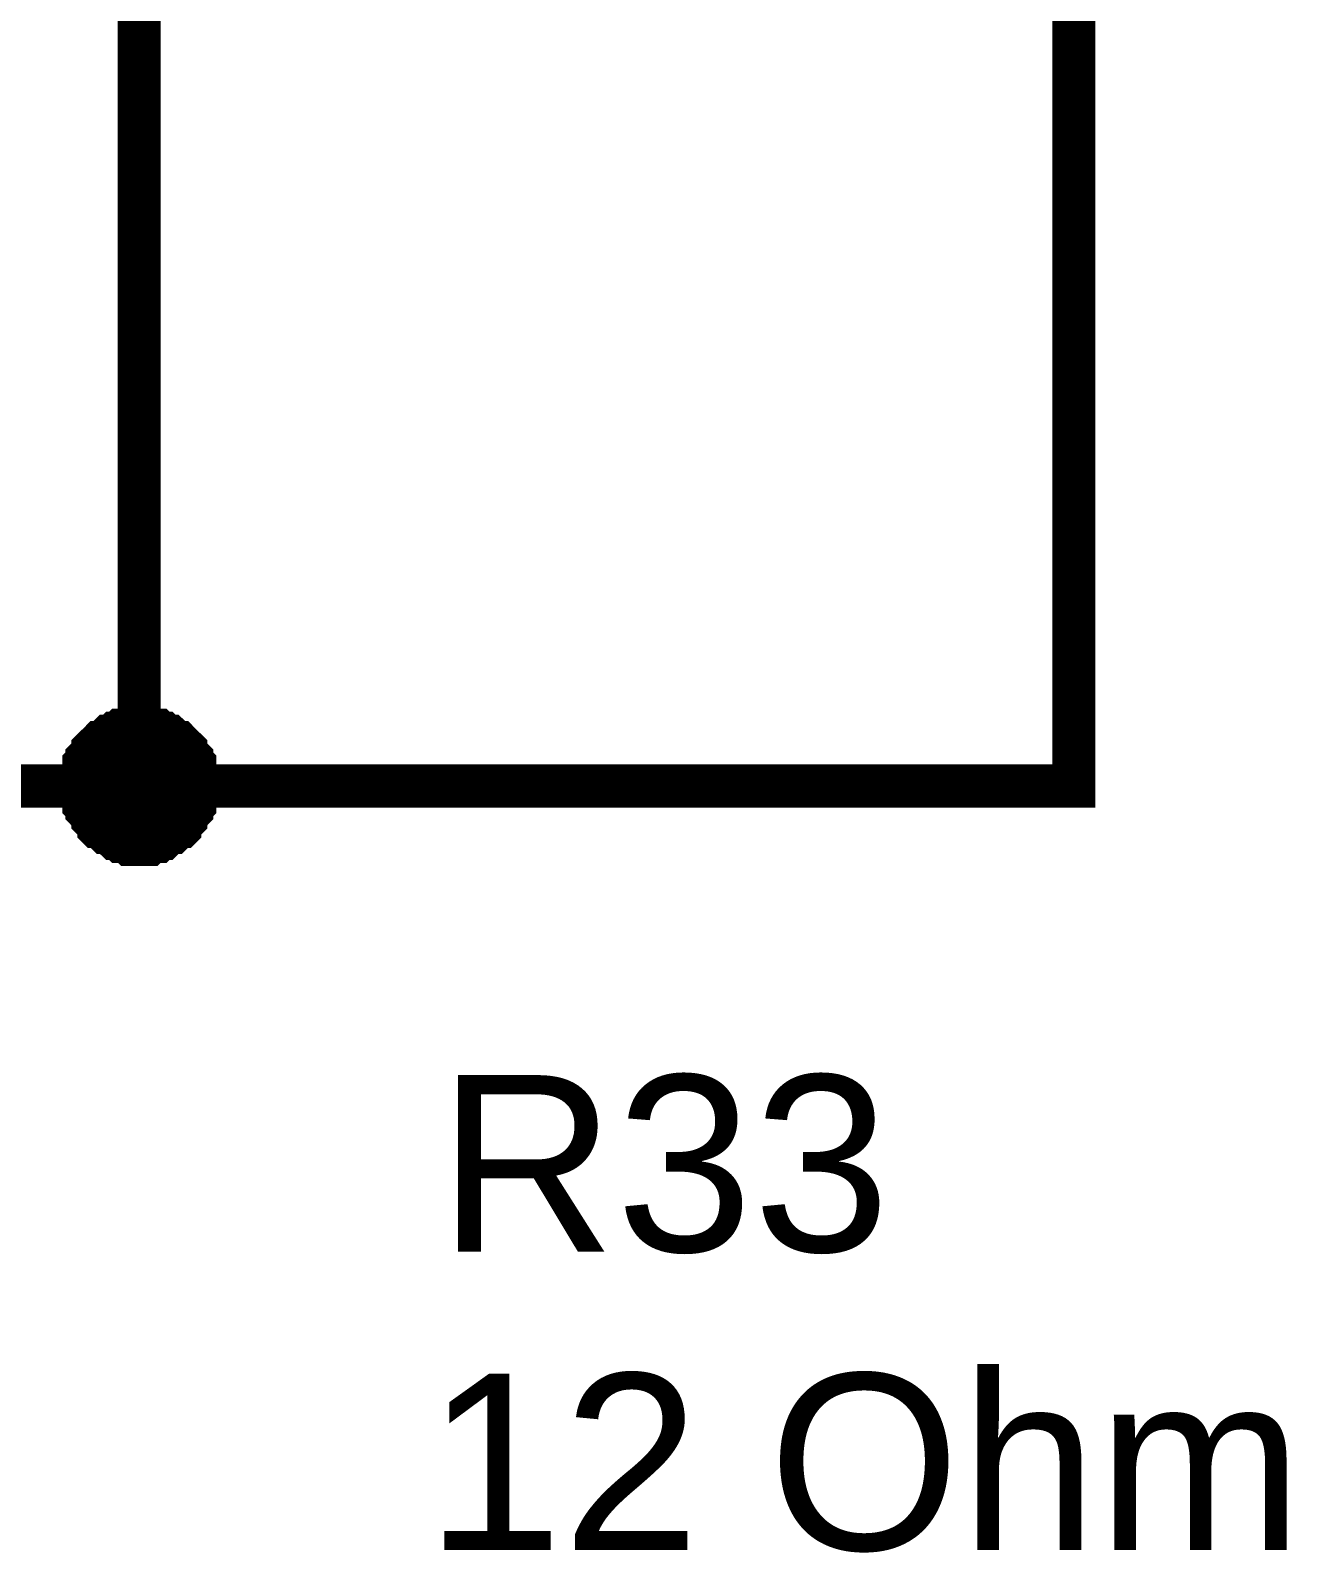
# Model space of a CAD drawing. Header units: millimetres. Extents: x 0 to 594, y 0 to 420.
# Drawn here: x 445.82 to 454.56, y 298.65 to 309.23 of the extents above; entities that cross this region are included whole.
import ezdxf

# ---------------------------------------------------------------- set-up
doc = ezdxf.new("R2010")
doc.units = ezdxf.units.MM
doc.layers.add('Sheet', color=255, linetype='Continuous')
doc.styles.get("Standard").update_dxf_attribs({"font": 'arial.ttf'})

msp = doc.modelspace()

# ---------------------------------------------------------------- linework, layer by layer
at = {"layer": 'Sheet', "color": 0}
for points, const_width in [([(453.077, 310.396), (453.077, 303.982), (446.579, 303.982)], 0.3), ([(430.07, 304.088), (430.07, 303.982), (441.373, 303.982), (441.478, 303.982), (446.579, 303.982), (446.579, 310.29)], 0.3), ([(446.071, 303.982), (446.071, 304.004), (446.071, 304.046), (446.071, 304.067), (446.071, 304.088), (446.093, 304.109), (446.093, 304.131), (446.093, 304.173), (446.114, 304.194), (446.114, 304.215), (446.135, 304.236), (446.156, 304.258), (446.156, 304.279), (446.177, 304.3), (446.198, 304.321), (446.198, 304.321), (446.22, 304.342), (446.241, 304.363), (446.262, 304.385), (446.283, 304.385), (446.304, 304.406), (446.325, 304.427), (446.347, 304.427), (446.368, 304.448), (446.389, 304.448), (446.41, 304.469), (446.431, 304.469), (446.452, 304.469), (446.474, 304.49), (446.495, 304.49), (446.537, 304.49), (446.558, 304.49), (446.579, 304.49)], 0.0991), ([(446.071, 303.982), (446.071, 304.004), (446.071, 304.046), (446.071, 304.067), (446.071, 304.088), (446.093, 304.109), (446.093, 304.131), (446.093, 304.173), (446.114, 304.194), (446.114, 304.215), (446.135, 304.236), (446.156, 304.258), (446.156, 304.279), (446.177, 304.3), (446.198, 304.321), (446.198, 304.321), (446.22, 304.342), (446.241, 304.363), (446.262, 304.385), (446.283, 304.385), (446.304, 304.406), (446.325, 304.427), (446.347, 304.427), (446.368, 304.448), (446.389, 304.448), (446.41, 304.469), (446.431, 304.469), (446.452, 304.469), (446.474, 304.49), (446.495, 304.49), (446.537, 304.49), (446.558, 304.49), (446.579, 304.49)], 0.0991), ([(446.071, 303.982), (446.071, 304.004), (446.071, 304.046), (446.071, 304.067), (446.071, 304.088), (446.093, 304.109), (446.093, 304.131), (446.093, 304.173), (446.114, 304.194), (446.114, 304.215), (446.135, 304.236), (446.156, 304.258), (446.156, 304.279), (446.177, 304.3), (446.198, 304.321), (446.198, 304.321), (446.22, 304.342), (446.241, 304.363), (446.262, 304.385), (446.283, 304.385), (446.304, 304.406), (446.325, 304.427), (446.347, 304.427), (446.368, 304.448), (446.389, 304.448), (446.41, 304.469), (446.431, 304.469), (446.452, 304.469), (446.474, 304.49), (446.495, 304.49), (446.537, 304.49), (446.558, 304.49), (446.579, 304.49)], 0.0991), ([(446.071, 303.982), (446.071, 304.004), (446.071, 304.046), (446.071, 304.067), (446.071, 304.088), (446.093, 304.109), (446.093, 304.131), (446.093, 304.173), (446.114, 304.194), (446.114, 304.215), (446.135, 304.236), (446.156, 304.258), (446.156, 304.279), (446.177, 304.3), (446.198, 304.321), (446.198, 304.321), (446.22, 304.342), (446.241, 304.363), (446.262, 304.385), (446.283, 304.385), (446.304, 304.406), (446.325, 304.427), (446.347, 304.427), (446.368, 304.448), (446.389, 304.448), (446.41, 304.469), (446.431, 304.469), (446.452, 304.469), (446.474, 304.49), (446.495, 304.49), (446.537, 304.49), (446.558, 304.49), (446.579, 304.49)], 0.0991), ([(446.071, 303.982), (446.071, 304.004), (446.071, 304.046), (446.071, 304.067), (446.071, 304.088), (446.093, 304.109), (446.093, 304.131), (446.093, 304.173), (446.114, 304.194), (446.114, 304.215), (446.135, 304.236), (446.156, 304.258), (446.156, 304.279), (446.177, 304.3), (446.198, 304.321), (446.198, 304.321), (446.22, 304.342), (446.241, 304.363), (446.262, 304.385), (446.283, 304.385), (446.304, 304.406), (446.325, 304.427), (446.347, 304.427), (446.368, 304.448), (446.389, 304.448), (446.41, 304.469), (446.431, 304.469), (446.452, 304.469), (446.474, 304.49), (446.495, 304.49), (446.537, 304.49), (446.558, 304.49), (446.579, 304.49)], 0.0991), ([(446.071, 303.982), (446.071, 304.004), (446.071, 304.046), (446.071, 304.067), (446.071, 304.088), (446.093, 304.109), (446.093, 304.131), (446.093, 304.173), (446.114, 304.194), (446.114, 304.215), (446.135, 304.236), (446.156, 304.258), (446.156, 304.279), (446.177, 304.3), (446.198, 304.321), (446.198, 304.321), (446.22, 304.342), (446.241, 304.363), (446.262, 304.385), (446.283, 304.385), (446.304, 304.406), (446.325, 304.427), (446.347, 304.427), (446.368, 304.448), (446.389, 304.448), (446.41, 304.469), (446.431, 304.469), (446.452, 304.469), (446.474, 304.49), (446.495, 304.49), (446.537, 304.49), (446.558, 304.49), (446.579, 304.49)], 0.0991), ([(446.071, 303.982), (446.071, 304.004), (446.071, 304.046), (446.071, 304.067), (446.071, 304.088), (446.093, 304.109), (446.093, 304.131), (446.093, 304.173), (446.114, 304.194), (446.114, 304.215), (446.135, 304.236), (446.156, 304.258), (446.156, 304.279), (446.177, 304.3), (446.198, 304.321), (446.198, 304.321), (446.22, 304.342), (446.241, 304.363), (446.262, 304.385), (446.283, 304.385), (446.304, 304.406), (446.325, 304.427), (446.347, 304.427), (446.368, 304.448), (446.389, 304.448), (446.41, 304.469), (446.431, 304.469), (446.452, 304.469), (446.474, 304.49), (446.495, 304.49), (446.537, 304.49), (446.558, 304.49), (446.579, 304.49)], 0.0991), ([(446.071, 303.982), (446.071, 304.004), (446.071, 304.046), (446.071, 304.067), (446.071, 304.088), (446.093, 304.109), (446.093, 304.131), (446.093, 304.173), (446.114, 304.194), (446.114, 304.215), (446.135, 304.236), (446.156, 304.258), (446.156, 304.279), (446.177, 304.3), (446.198, 304.321), (446.198, 304.321), (446.22, 304.342), (446.241, 304.363), (446.262, 304.385), (446.283, 304.385), (446.304, 304.406), (446.325, 304.427), (446.347, 304.427), (446.368, 304.448), (446.389, 304.448), (446.41, 304.469), (446.431, 304.469), (446.452, 304.469), (446.474, 304.49), (446.495, 304.49), (446.537, 304.49), (446.558, 304.49), (446.579, 304.49)], 0.0991), ([(446.579, 304.49), (446.579, 304.49)], 0.0991), ([(446.579, 304.49), (446.601, 304.49), (446.622, 304.49), (446.664, 304.49), (446.685, 304.49), (446.706, 304.469), (446.728, 304.469), (446.749, 304.469), (446.77, 304.448), (446.791, 304.448), (446.812, 304.427), (446.833, 304.427), (446.855, 304.406), (446.876, 304.385), (446.897, 304.385), (446.918, 304.363), (446.939, 304.342), (446.96, 304.321), (446.96, 304.321), (446.982, 304.3), (447.003, 304.279), (447.003, 304.258), (447.024, 304.236), (447.045, 304.215), (447.045, 304.194), (447.066, 304.173), (447.066, 304.131), (447.066, 304.109), (447.087, 304.088), (447.087, 304.067), (447.087, 304.046), (447.087, 304.004), (447.087, 303.982)], 0.0991), ([(446.579, 304.49), (446.579, 304.49)], 0.0991), ([(446.579, 304.49), (446.601, 304.49), (446.622, 304.49), (446.664, 304.49), (446.685, 304.49), (446.706, 304.469), (446.728, 304.469), (446.749, 304.469), (446.77, 304.448), (446.791, 304.448), (446.812, 304.427), (446.833, 304.427), (446.855, 304.406), (446.876, 304.385), (446.897, 304.385), (446.918, 304.363), (446.939, 304.342), (446.96, 304.321), (446.96, 304.321), (446.982, 304.3), (447.003, 304.279), (447.003, 304.258), (447.024, 304.236), (447.045, 304.215), (447.045, 304.194), (447.066, 304.173), (447.066, 304.131), (447.066, 304.109), (447.087, 304.088), (447.087, 304.067), (447.087, 304.046), (447.087, 304.004), (447.087, 303.982)], 0.0991), ([(446.579, 304.49), (446.579, 304.49)], 0.0991), ([(446.579, 304.49), (446.601, 304.49), (446.622, 304.49), (446.664, 304.49), (446.685, 304.49), (446.706, 304.469), (446.728, 304.469), (446.749, 304.469), (446.77, 304.448), (446.791, 304.448), (446.812, 304.427), (446.833, 304.427), (446.855, 304.406), (446.876, 304.385), (446.897, 304.385), (446.918, 304.363), (446.939, 304.342), (446.96, 304.321), (446.96, 304.321), (446.982, 304.3), (447.003, 304.279), (447.003, 304.258), (447.024, 304.236), (447.045, 304.215), (447.045, 304.194), (447.066, 304.173), (447.066, 304.131), (447.066, 304.109), (447.087, 304.088), (447.087, 304.067), (447.087, 304.046), (447.087, 304.004), (447.087, 303.982)], 0.0991), ([(446.579, 304.49), (446.579, 304.49)], 0.0991), ([(446.579, 304.49), (446.601, 304.49), (446.622, 304.49), (446.664, 304.49), (446.685, 304.49), (446.706, 304.469), (446.728, 304.469), (446.749, 304.469), (446.77, 304.448), (446.791, 304.448), (446.812, 304.427), (446.833, 304.427), (446.855, 304.406), (446.876, 304.385), (446.897, 304.385), (446.918, 304.363), (446.939, 304.342), (446.96, 304.321), (446.96, 304.321), (446.982, 304.3), (447.003, 304.279), (447.003, 304.258), (447.024, 304.236), (447.045, 304.215), (447.045, 304.194), (447.066, 304.173), (447.066, 304.131), (447.066, 304.109), (447.087, 304.088), (447.087, 304.067), (447.087, 304.046), (447.087, 304.004), (447.087, 303.982)], 0.0991), ([(446.579, 304.49), (446.579, 304.49)], 0.0991), ([(446.579, 304.49), (446.601, 304.49), (446.622, 304.49), (446.664, 304.49), (446.685, 304.49), (446.706, 304.469), (446.728, 304.469), (446.749, 304.469), (446.77, 304.448), (446.791, 304.448), (446.812, 304.427), (446.833, 304.427), (446.855, 304.406), (446.876, 304.385), (446.897, 304.385), (446.918, 304.363), (446.939, 304.342), (446.96, 304.321), (446.96, 304.321), (446.982, 304.3), (447.003, 304.279), (447.003, 304.258), (447.024, 304.236), (447.045, 304.215), (447.045, 304.194), (447.066, 304.173), (447.066, 304.131), (447.066, 304.109), (447.087, 304.088), (447.087, 304.067), (447.087, 304.046), (447.087, 304.004), (447.087, 303.982)], 0.0991), ([(446.579, 304.49), (446.579, 304.49)], 0.0991), ([(446.579, 304.49), (446.601, 304.49), (446.622, 304.49), (446.664, 304.49), (446.685, 304.49), (446.706, 304.469), (446.728, 304.469), (446.749, 304.469), (446.77, 304.448), (446.791, 304.448), (446.812, 304.427), (446.833, 304.427), (446.855, 304.406), (446.876, 304.385), (446.897, 304.385), (446.918, 304.363), (446.939, 304.342), (446.96, 304.321), (446.96, 304.321), (446.982, 304.3), (447.003, 304.279), (447.003, 304.258), (447.024, 304.236), (447.045, 304.215), (447.045, 304.194), (447.066, 304.173), (447.066, 304.131), (447.066, 304.109), (447.087, 304.088), (447.087, 304.067), (447.087, 304.046), (447.087, 304.004), (447.087, 303.982)], 0.0991), ([(446.579, 304.49), (446.579, 304.49)], 0.0991), ([(446.579, 304.49), (446.601, 304.49), (446.622, 304.49), (446.664, 304.49), (446.685, 304.49), (446.706, 304.469), (446.728, 304.469), (446.749, 304.469), (446.77, 304.448), (446.791, 304.448), (446.812, 304.427), (446.833, 304.427), (446.855, 304.406), (446.876, 304.385), (446.897, 304.385), (446.918, 304.363), (446.939, 304.342), (446.96, 304.321), (446.96, 304.321), (446.982, 304.3), (447.003, 304.279), (447.003, 304.258), (447.024, 304.236), (447.045, 304.215), (447.045, 304.194), (447.066, 304.173), (447.066, 304.131), (447.066, 304.109), (447.087, 304.088), (447.087, 304.067), (447.087, 304.046), (447.087, 304.004), (447.087, 303.982)], 0.0991), ([(446.579, 304.49), (446.579, 304.49)], 0.0991), ([(446.579, 304.49), (446.601, 304.49), (446.622, 304.49), (446.664, 304.49), (446.685, 304.49), (446.706, 304.469), (446.728, 304.469), (446.749, 304.469), (446.77, 304.448), (446.791, 304.448), (446.812, 304.427), (446.833, 304.427), (446.855, 304.406), (446.876, 304.385), (446.897, 304.385), (446.918, 304.363), (446.939, 304.342), (446.96, 304.321), (446.96, 304.321), (446.982, 304.3), (447.003, 304.279), (447.003, 304.258), (447.024, 304.236), (447.045, 304.215), (447.045, 304.194), (447.066, 304.173), (447.066, 304.131), (447.066, 304.109), (447.087, 304.088), (447.087, 304.067), (447.087, 304.046), (447.087, 304.004), (447.087, 303.982)], 0.0991), ([(446.579, 303.474), (446.558, 303.474), (446.537, 303.474), (446.495, 303.474), (446.474, 303.474), (446.452, 303.496), (446.431, 303.496), (446.41, 303.496), (446.389, 303.517), (446.368, 303.517), (446.347, 303.538), (446.325, 303.559), (446.304, 303.559), (446.283, 303.58), (446.262, 303.601), (446.241, 303.601), (446.22, 303.623), (446.198, 303.644), (446.198, 303.665), (446.177, 303.686), (446.156, 303.707), (446.156, 303.728), (446.135, 303.75), (446.114, 303.771), (446.114, 303.792), (446.093, 303.813), (446.093, 303.834), (446.093, 303.855), (446.071, 303.877), (446.071, 303.898), (446.071, 303.94), (446.071, 303.961), (446.071, 303.982)], 0.0991), ([(446.071, 303.982), (446.071, 303.982)], 0.0991), ([(446.579, 303.474), (446.558, 303.474), (446.537, 303.474), (446.495, 303.474), (446.474, 303.474), (446.452, 303.496), (446.431, 303.496), (446.41, 303.496), (446.389, 303.517), (446.368, 303.517), (446.347, 303.538), (446.325, 303.559), (446.304, 303.559), (446.283, 303.58), (446.262, 303.601), (446.241, 303.601), (446.22, 303.623), (446.198, 303.644), (446.198, 303.665), (446.177, 303.686), (446.156, 303.707), (446.156, 303.728), (446.135, 303.75), (446.114, 303.771), (446.114, 303.792), (446.093, 303.813), (446.093, 303.834), (446.093, 303.855), (446.071, 303.877), (446.071, 303.898), (446.071, 303.94), (446.071, 303.961), (446.071, 303.982)], 0.0991), ([(446.071, 303.982), (446.071, 303.982)], 0.0991), ([(446.579, 303.474), (446.558, 303.474), (446.537, 303.474), (446.495, 303.474), (446.474, 303.474), (446.452, 303.496), (446.431, 303.496), (446.41, 303.496), (446.389, 303.517), (446.368, 303.517), (446.347, 303.538), (446.325, 303.559), (446.304, 303.559), (446.283, 303.58), (446.262, 303.601), (446.241, 303.601), (446.22, 303.623), (446.198, 303.644), (446.198, 303.665), (446.177, 303.686), (446.156, 303.707), (446.156, 303.728), (446.135, 303.75), (446.114, 303.771), (446.114, 303.792), (446.093, 303.813), (446.093, 303.834), (446.093, 303.855), (446.071, 303.877), (446.071, 303.898), (446.071, 303.94), (446.071, 303.961), (446.071, 303.982)], 0.0991), ([(446.071, 303.982), (446.071, 303.982)], 0.0991), ([(446.579, 303.474), (446.558, 303.474), (446.537, 303.474), (446.495, 303.474), (446.474, 303.474), (446.452, 303.496), (446.431, 303.496), (446.41, 303.496), (446.389, 303.517), (446.368, 303.517), (446.347, 303.538), (446.325, 303.559), (446.304, 303.559), (446.283, 303.58), (446.262, 303.601), (446.241, 303.601), (446.22, 303.623), (446.198, 303.644), (446.198, 303.665), (446.177, 303.686), (446.156, 303.707), (446.156, 303.728), (446.135, 303.75), (446.114, 303.771), (446.114, 303.792), (446.093, 303.813), (446.093, 303.834), (446.093, 303.855), (446.071, 303.877), (446.071, 303.898), (446.071, 303.94), (446.071, 303.961), (446.071, 303.982)], 0.0991), ([(446.071, 303.982), (446.071, 303.982)], 0.0991), ([(446.579, 303.474), (446.558, 303.474), (446.537, 303.474), (446.495, 303.474), (446.474, 303.474), (446.452, 303.496), (446.431, 303.496), (446.41, 303.496), (446.389, 303.517), (446.368, 303.517), (446.347, 303.538), (446.325, 303.559), (446.304, 303.559), (446.283, 303.58), (446.262, 303.601), (446.241, 303.601), (446.22, 303.623), (446.198, 303.644), (446.198, 303.665), (446.177, 303.686), (446.156, 303.707), (446.156, 303.728), (446.135, 303.75), (446.114, 303.771), (446.114, 303.792), (446.093, 303.813), (446.093, 303.834), (446.093, 303.855), (446.071, 303.877), (446.071, 303.898), (446.071, 303.94), (446.071, 303.961), (446.071, 303.982)], 0.0991), ([(446.071, 303.982), (446.071, 303.982)], 0.0991), ([(446.579, 303.474), (446.558, 303.474), (446.537, 303.474), (446.495, 303.474), (446.474, 303.474), (446.452, 303.496), (446.431, 303.496), (446.41, 303.496), (446.389, 303.517), (446.368, 303.517), (446.347, 303.538), (446.325, 303.559), (446.304, 303.559), (446.283, 303.58), (446.262, 303.601), (446.241, 303.601), (446.22, 303.623), (446.198, 303.644), (446.198, 303.665), (446.177, 303.686), (446.156, 303.707), (446.156, 303.728), (446.135, 303.75), (446.114, 303.771), (446.114, 303.792), (446.093, 303.813), (446.093, 303.834), (446.093, 303.855), (446.071, 303.877), (446.071, 303.898), (446.071, 303.94), (446.071, 303.961), (446.071, 303.982)], 0.0991), ([(446.071, 303.982), (446.071, 303.982)], 0.0991), ([(446.579, 303.474), (446.558, 303.474), (446.537, 303.474), (446.495, 303.474), (446.474, 303.474), (446.452, 303.496), (446.431, 303.496), (446.41, 303.496), (446.389, 303.517), (446.368, 303.517), (446.347, 303.538), (446.325, 303.559), (446.304, 303.559), (446.283, 303.58), (446.262, 303.601), (446.241, 303.601), (446.22, 303.623), (446.198, 303.644), (446.198, 303.665), (446.177, 303.686), (446.156, 303.707), (446.156, 303.728), (446.135, 303.75), (446.114, 303.771), (446.114, 303.792), (446.093, 303.813), (446.093, 303.834), (446.093, 303.855), (446.071, 303.877), (446.071, 303.898), (446.071, 303.94), (446.071, 303.961), (446.071, 303.982)], 0.0991), ([(446.071, 303.982), (446.071, 303.982)], 0.0991), ([(446.579, 303.474), (446.558, 303.474), (446.537, 303.474), (446.495, 303.474), (446.474, 303.474), (446.452, 303.496), (446.431, 303.496), (446.41, 303.496), (446.389, 303.517), (446.368, 303.517), (446.347, 303.538), (446.325, 303.559), (446.304, 303.559), (446.283, 303.58), (446.262, 303.601), (446.241, 303.601), (446.22, 303.623), (446.198, 303.644), (446.198, 303.665), (446.177, 303.686), (446.156, 303.707), (446.156, 303.728), (446.135, 303.75), (446.114, 303.771), (446.114, 303.792), (446.093, 303.813), (446.093, 303.834), (446.093, 303.855), (446.071, 303.877), (446.071, 303.898), (446.071, 303.94), (446.071, 303.961), (446.071, 303.982)], 0.0991), ([(446.071, 303.982), (446.071, 303.982)], 0.0991), ([(447.087, 303.982), (447.087, 303.961), (447.087, 303.94), (447.087, 303.898), (447.087, 303.877), (447.066, 303.855), (447.066, 303.834), (447.066, 303.813), (447.045, 303.792), (447.045, 303.771), (447.024, 303.75), (447.003, 303.728), (447.003, 303.707), (446.982, 303.686), (446.96, 303.665), (446.96, 303.644), (446.939, 303.623), (446.918, 303.601), (446.897, 303.601), (446.876, 303.58), (446.855, 303.559), (446.833, 303.559), (446.812, 303.538), (446.791, 303.517), (446.77, 303.517), (446.749, 303.496), (446.728, 303.496), (446.706, 303.496), (446.685, 303.474), (446.664, 303.474), (446.622, 303.474), (446.601, 303.474), (446.579, 303.474)], 0.0991), ([(447.087, 303.982), (447.087, 303.961), (447.087, 303.94), (447.087, 303.898), (447.087, 303.877), (447.066, 303.855), (447.066, 303.834), (447.066, 303.813), (447.045, 303.792), (447.045, 303.771), (447.024, 303.75), (447.003, 303.728), (447.003, 303.707), (446.982, 303.686), (446.96, 303.665), (446.96, 303.644), (446.939, 303.623), (446.918, 303.601), (446.897, 303.601), (446.876, 303.58), (446.855, 303.559), (446.833, 303.559), (446.812, 303.538), (446.791, 303.517), (446.77, 303.517), (446.749, 303.496), (446.728, 303.496), (446.706, 303.496), (446.685, 303.474), (446.664, 303.474), (446.622, 303.474), (446.601, 303.474), (446.579, 303.474)], 0.0991), ([(447.087, 303.982), (447.087, 303.961), (447.087, 303.94), (447.087, 303.898), (447.087, 303.877), (447.066, 303.855), (447.066, 303.834), (447.066, 303.813), (447.045, 303.792), (447.045, 303.771), (447.024, 303.75), (447.003, 303.728), (447.003, 303.707), (446.982, 303.686), (446.96, 303.665), (446.96, 303.644), (446.939, 303.623), (446.918, 303.601), (446.897, 303.601), (446.876, 303.58), (446.855, 303.559), (446.833, 303.559), (446.812, 303.538), (446.791, 303.517), (446.77, 303.517), (446.749, 303.496), (446.728, 303.496), (446.706, 303.496), (446.685, 303.474), (446.664, 303.474), (446.622, 303.474), (446.601, 303.474), (446.579, 303.474)], 0.0991), ([(447.087, 303.982), (447.087, 303.961), (447.087, 303.94), (447.087, 303.898), (447.087, 303.877), (447.066, 303.855), (447.066, 303.834), (447.066, 303.813), (447.045, 303.792), (447.045, 303.771), (447.024, 303.75), (447.003, 303.728), (447.003, 303.707), (446.982, 303.686), (446.96, 303.665), (446.96, 303.644), (446.939, 303.623), (446.918, 303.601), (446.897, 303.601), (446.876, 303.58), (446.855, 303.559), (446.833, 303.559), (446.812, 303.538), (446.791, 303.517), (446.77, 303.517), (446.749, 303.496), (446.728, 303.496), (446.706, 303.496), (446.685, 303.474), (446.664, 303.474), (446.622, 303.474), (446.601, 303.474), (446.579, 303.474)], 0.0991), ([(447.087, 303.982), (447.087, 303.961), (447.087, 303.94), (447.087, 303.898), (447.087, 303.877), (447.066, 303.855), (447.066, 303.834), (447.066, 303.813), (447.045, 303.792), (447.045, 303.771), (447.024, 303.75), (447.003, 303.728), (447.003, 303.707), (446.982, 303.686), (446.96, 303.665), (446.96, 303.644), (446.939, 303.623), (446.918, 303.601), (446.897, 303.601), (446.876, 303.58), (446.855, 303.559), (446.833, 303.559), (446.812, 303.538), (446.791, 303.517), (446.77, 303.517), (446.749, 303.496), (446.728, 303.496), (446.706, 303.496), (446.685, 303.474), (446.664, 303.474), (446.622, 303.474), (446.601, 303.474), (446.579, 303.474)], 0.0991), ([(447.087, 303.982), (447.087, 303.961), (447.087, 303.94), (447.087, 303.898), (447.087, 303.877), (447.066, 303.855), (447.066, 303.834), (447.066, 303.813), (447.045, 303.792), (447.045, 303.771), (447.024, 303.75), (447.003, 303.728), (447.003, 303.707), (446.982, 303.686), (446.96, 303.665), (446.96, 303.644), (446.939, 303.623), (446.918, 303.601), (446.897, 303.601), (446.876, 303.58), (446.855, 303.559), (446.833, 303.559), (446.812, 303.538), (446.791, 303.517), (446.77, 303.517), (446.749, 303.496), (446.728, 303.496), (446.706, 303.496), (446.685, 303.474), (446.664, 303.474), (446.622, 303.474), (446.601, 303.474), (446.579, 303.474)], 0.0991), ([(447.087, 303.982), (447.087, 303.961), (447.087, 303.94), (447.087, 303.898), (447.087, 303.877), (447.066, 303.855), (447.066, 303.834), (447.066, 303.813), (447.045, 303.792), (447.045, 303.771), (447.024, 303.75), (447.003, 303.728), (447.003, 303.707), (446.982, 303.686), (446.96, 303.665), (446.96, 303.644), (446.939, 303.623), (446.918, 303.601), (446.897, 303.601), (446.876, 303.58), (446.855, 303.559), (446.833, 303.559), (446.812, 303.538), (446.791, 303.517), (446.77, 303.517), (446.749, 303.496), (446.728, 303.496), (446.706, 303.496), (446.685, 303.474), (446.664, 303.474), (446.622, 303.474), (446.601, 303.474), (446.579, 303.474)], 0.0991), ([(447.087, 303.982), (447.087, 303.961), (447.087, 303.94), (447.087, 303.898), (447.087, 303.877), (447.066, 303.855), (447.066, 303.834), (447.066, 303.813), (447.045, 303.792), (447.045, 303.771), (447.024, 303.75), (447.003, 303.728), (447.003, 303.707), (446.982, 303.686), (446.96, 303.665), (446.96, 303.644), (446.939, 303.623), (446.918, 303.601), (446.897, 303.601), (446.876, 303.58), (446.855, 303.559), (446.833, 303.559), (446.812, 303.538), (446.791, 303.517), (446.77, 303.517), (446.749, 303.496), (446.728, 303.496), (446.706, 303.496), (446.685, 303.474), (446.664, 303.474), (446.622, 303.474), (446.601, 303.474), (446.579, 303.474)], 0.0991), ([(447.087, 303.982), (447.087, 303.982), (447.087, 303.982), (447.087, 303.982), (447.087, 303.982), (447.087, 303.982), (447.087, 303.982), (447.087, 303.982), (447.087, 303.982), (447.087, 303.982), (447.087, 303.982), (447.087, 303.982), (447.087, 303.982), (447.087, 303.982), (447.087, 303.982), (447.087, 303.982), (447.087, 303.982), (447.087, 303.982), (447.087, 303.982), (447.087, 303.982), (447.087, 303.982), (447.087, 303.982), (447.087, 303.982), (447.087, 303.982), (447.087, 303.982), (447.087, 303.982), (447.087, 303.982), (447.087, 303.982), (447.087, 303.982), (447.087, 303.982), (447.087, 303.982), (447.087, 303.982), (447.087, 303.982)], 0.0991), ([(447.087, 303.982), (447.087, 303.982)], 0.0991), ([(447.087, 303.982), (447.087, 303.982), (447.087, 303.982), (447.087, 303.982), (447.087, 303.982), (447.087, 303.982), (447.087, 303.982), (447.087, 303.982), (447.087, 303.982), (447.087, 303.982), (447.087, 303.982), (447.087, 303.982), (447.087, 303.982), (447.087, 303.982), (447.087, 303.982), (447.087, 303.982), (447.087, 303.982), (447.087, 303.982), (447.087, 303.982), (447.087, 303.982), (447.087, 303.982), (447.087, 303.982), (447.087, 303.982), (447.087, 303.982), (447.087, 303.982), (447.087, 303.982), (447.087, 303.982), (447.087, 303.982), (447.087, 303.982), (447.087, 303.982), (447.087, 303.982), (447.087, 303.982), (447.087, 303.982)], 0.0991), ([(447.087, 303.982), (447.087, 303.982)], 0.0991), ([(447.087, 303.982), (447.087, 303.982), (447.087, 303.982), (447.087, 303.982), (447.087, 303.982), (447.087, 303.982), (447.087, 303.982), (447.087, 303.982), (447.087, 303.982), (447.087, 303.982), (447.087, 303.982), (447.087, 303.982), (447.087, 303.982), (447.087, 303.982), (447.087, 303.982), (447.087, 303.982), (447.087, 303.982), (447.087, 303.982), (447.087, 303.982), (447.087, 303.982), (447.087, 303.982), (447.087, 303.982), (447.087, 303.982), (447.087, 303.982), (447.087, 303.982), (447.087, 303.982), (447.087, 303.982), (447.087, 303.982), (447.087, 303.982), (447.087, 303.982), (447.087, 303.982), (447.087, 303.982), (447.087, 303.982)], 0.0991), ([(447.087, 303.982), (447.087, 303.982)], 0.0991), ([(447.087, 303.982), (447.087, 303.982), (447.087, 303.982), (447.087, 303.982), (447.087, 303.982), (447.087, 303.982), (447.087, 303.982), (447.087, 303.982), (447.087, 303.982), (447.087, 303.982), (447.087, 303.982), (447.087, 303.982), (447.087, 303.982), (447.087, 303.982), (447.087, 303.982), (447.087, 303.982), (447.087, 303.982), (447.087, 303.982), (447.087, 303.982), (447.087, 303.982), (447.087, 303.982), (447.087, 303.982), (447.087, 303.982), (447.087, 303.982), (447.087, 303.982), (447.087, 303.982), (447.087, 303.982), (447.087, 303.982), (447.087, 303.982), (447.087, 303.982), (447.087, 303.982), (447.087, 303.982), (447.087, 303.982)], 0.0991), ([(447.087, 303.982), (447.087, 303.982)], 0.0991), ([(447.087, 303.982), (447.087, 303.982), (447.087, 303.982), (447.087, 303.982), (447.087, 303.982), (447.087, 303.982), (447.087, 303.982), (447.087, 303.982), (447.087, 303.982), (447.087, 303.982), (447.087, 303.982), (447.087, 303.982), (447.087, 303.982), (447.087, 303.982), (447.087, 303.982), (447.087, 303.982), (447.087, 303.982), (447.087, 303.982), (447.087, 303.982), (447.087, 303.982), (447.087, 303.982), (447.087, 303.982), (447.087, 303.982), (447.087, 303.982), (447.087, 303.982), (447.087, 303.982), (447.087, 303.982), (447.087, 303.982), (447.087, 303.982), (447.087, 303.982), (447.087, 303.982), (447.087, 303.982), (447.087, 303.982)], 0.0991), ([(447.087, 303.982), (447.087, 303.982)], 0.0991), ([(447.087, 303.982), (447.087, 303.982), (447.087, 303.982), (447.087, 303.982), (447.087, 303.982), (447.087, 303.982), (447.087, 303.982), (447.087, 303.982), (447.087, 303.982), (447.087, 303.982), (447.087, 303.982), (447.087, 303.982), (447.087, 303.982), (447.087, 303.982), (447.087, 303.982), (447.087, 303.982), (447.087, 303.982), (447.087, 303.982), (447.087, 303.982), (447.087, 303.982), (447.087, 303.982), (447.087, 303.982), (447.087, 303.982), (447.087, 303.982), (447.087, 303.982), (447.087, 303.982), (447.087, 303.982), (447.087, 303.982), (447.087, 303.982), (447.087, 303.982), (447.087, 303.982), (447.087, 303.982), (447.087, 303.982)], 0.0991), ([(447.087, 303.982), (447.087, 303.982)], 0.0991), ([(447.087, 303.982), (447.087, 303.982), (447.087, 303.982), (447.087, 303.982), (447.087, 303.982), (447.087, 303.982), (447.087, 303.982), (447.087, 303.982), (447.087, 303.982), (447.087, 303.982), (447.087, 303.982), (447.087, 303.982), (447.087, 303.982), (447.087, 303.982), (447.087, 303.982), (447.087, 303.982), (447.087, 303.982), (447.087, 303.982), (447.087, 303.982), (447.087, 303.982), (447.087, 303.982), (447.087, 303.982), (447.087, 303.982), (447.087, 303.982), (447.087, 303.982), (447.087, 303.982), (447.087, 303.982), (447.087, 303.982), (447.087, 303.982), (447.087, 303.982), (447.087, 303.982), (447.087, 303.982), (447.087, 303.982)], 0.0991), ([(447.087, 303.982), (447.087, 303.982)], 0.0991), ([(447.087, 303.982), (447.087, 303.982), (447.087, 303.982), (447.087, 303.982), (447.087, 303.982), (447.087, 303.982), (447.087, 303.982), (447.087, 303.982), (447.087, 303.982), (447.087, 303.982), (447.087, 303.982), (447.087, 303.982), (447.087, 303.982), (447.087, 303.982), (447.087, 303.982), (447.087, 303.982), (447.087, 303.982), (447.087, 303.982), (447.087, 303.982), (447.087, 303.982), (447.087, 303.982), (447.087, 303.982), (447.087, 303.982), (447.087, 303.982), (447.087, 303.982), (447.087, 303.982), (447.087, 303.982), (447.087, 303.982), (447.087, 303.982), (447.087, 303.982), (447.087, 303.982), (447.087, 303.982), (447.087, 303.982)], 0.0991), ([(447.087, 303.982), (447.087, 303.982)], 0.0991)]:
    msp.add_lwpolyline(points, dxfattribs=dict(at, const_width=const_width))
at = {"layer": 'Sheet', "color": 0, "const_width": 0.508}
msp.add_lwpolyline([(446.325, 304, 1), (446.833, 304, 1)], format="xyb", close=True, dxfattribs=at)

# ---------------------------------------------------------------- texts
at = {"layer": 'Sheet', "color": 0}
for s, p in [('R33', (448.654, 300.744)), ('12 Ohm', (448.569, 298.669))]:
    msp.add_text(s, height=1.2277, dxfattribs=at).set_placement(p)

doc.saveas('drawing.dxf')
